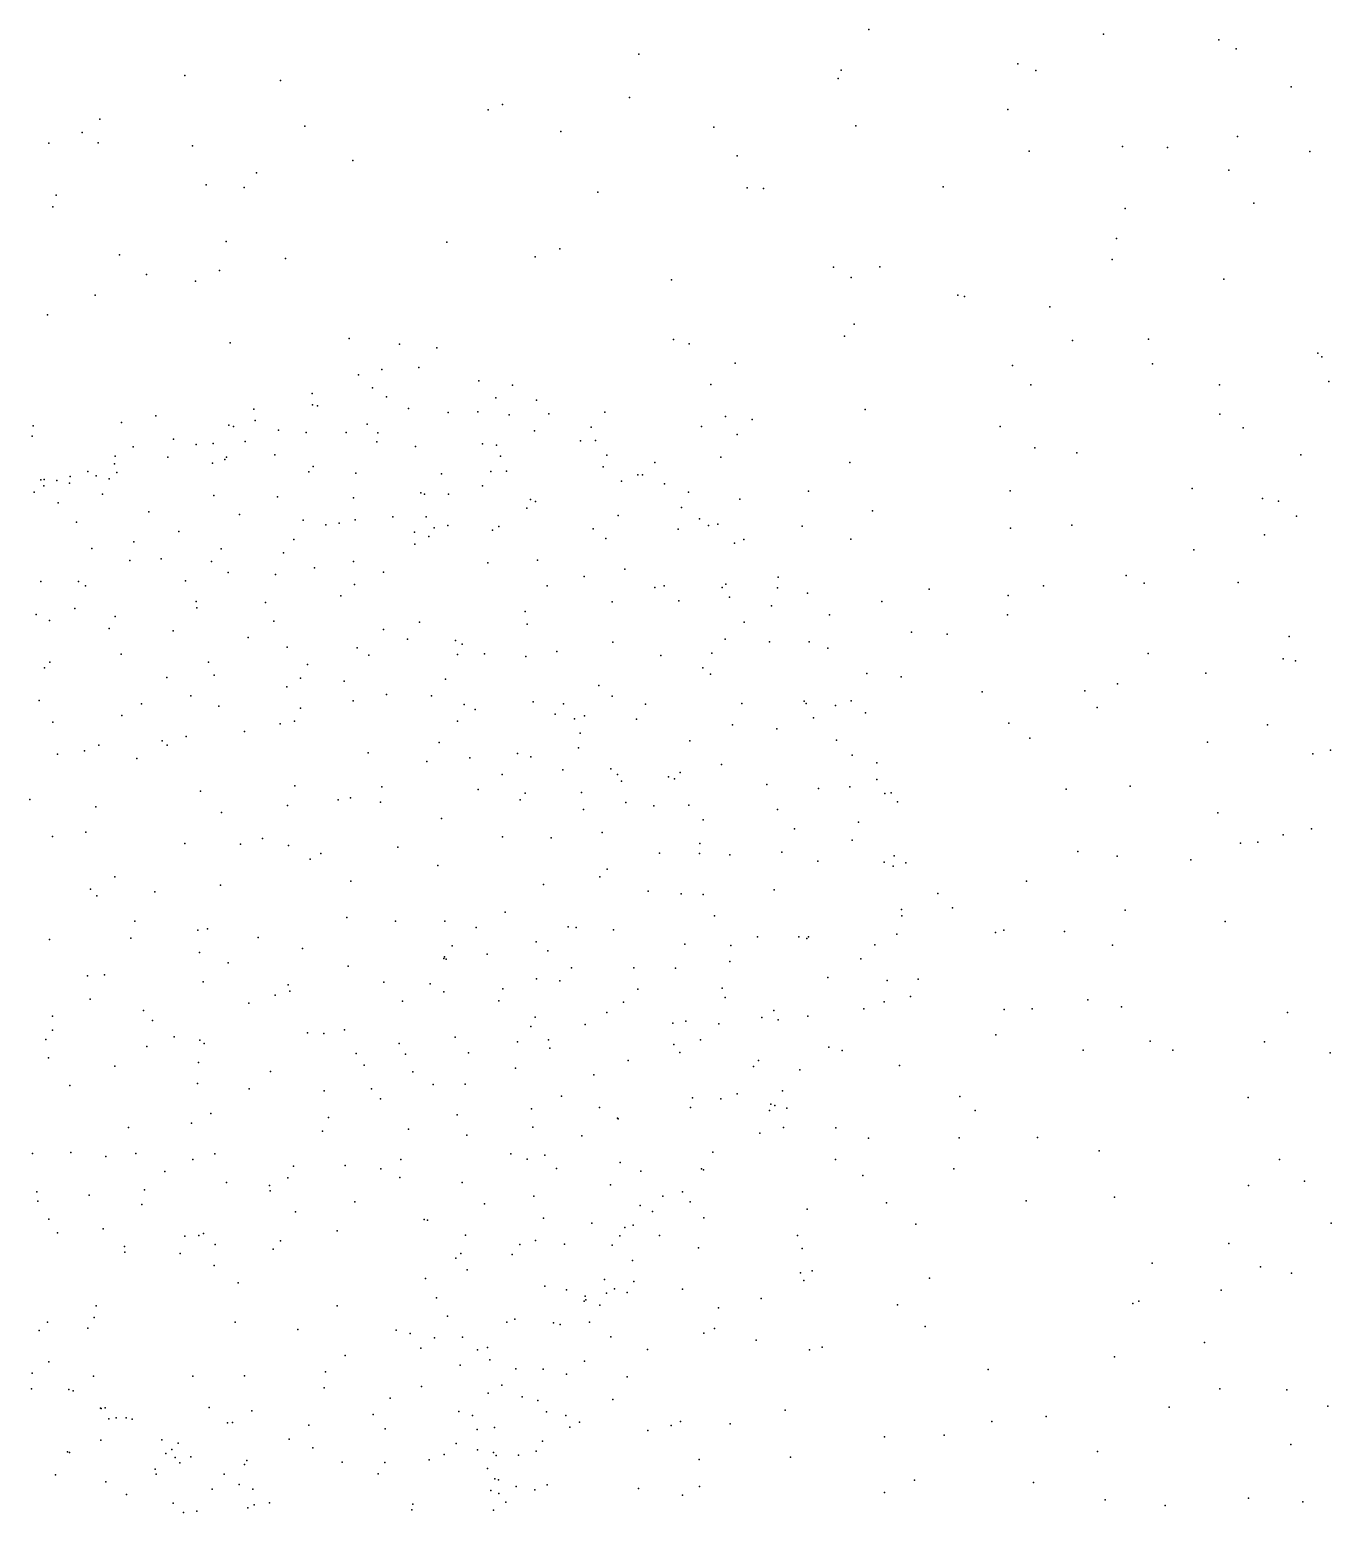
# Model space of a CAD drawing. Header units: metres. Extents: x -23.9 to 23.9, y -27.4 to 27.4.
# Drawn here: x -3.006 to -0.038, y 3.365 to 6.748 of the extents above; entities that cross this region are included whole.
import ezdxf

# ---------------------------------------------------------------- set-up
doc = ezdxf.new("R2010")
doc.units = ezdxf.units.M

msp = doc.modelspace()

# ---------------------------------------------------------------- linework, layer by layer
for p in [(-1.0923, 6.7476, 25.508), (-0.5573, 6.7375, 25.5085), (-0.2943, 6.7242, 2.7604), (-0.2548, 6.7038, -11.9474), (-1.6167, 6.6914, 3.5712), (-0.7527, 6.6699, 20.7185), (-2.6525, 6.6429, 25.2777), (-2.4339, 6.6314, 3.7431), (-1.1623, 6.6361, 20.1933), (-1.156, 6.6554, 3.3152), (-0.712, 6.6545, -25.9882), (-0.13, 6.6173, 25.5618), (-1.9606, 6.5647, 3.6395), (-1.9281, 6.5766, -12.0376), (-1.6383, 6.5932, 25.4412), (-0.776, 6.5652, 3.0715), (-2.8462, 6.5436, 13.8873), (-1.1224, 6.5283, 19.9539), (-2.886, 6.5128, 13.5907), (-2.3787, 6.5272, 25.41), (-1.7949, 6.5156, -25.66), (-1.4457, 6.5254, -11.9948), (-0.2518, 6.5041, 18.9938), (-2.9625, 6.489, 14.191), (-2.8501, 6.4894, 25.3246), (-2.6347, 6.4828, 3.6982), (-1.3925, 6.4599, 25.5461), (-0.7269, 6.4707, -12.0125), (-0.5145, 6.4812, 19.1173), (-0.4117, 6.4788, 25.6291), (-0.0874, 6.4699, 2.2528), (-2.2691, 6.4492, 3.6282), (-0.2718, 6.4271, 2.5538), (-2.6032, 6.3937, 25.4175), (-2.4889, 6.4209, -25.4322), (-2.9452, 6.3697, -25.2249), (-2.5172, 6.3873, -12.1905), (-1.7103, 6.3766, 3.4571), (-1.3699, 6.3868, -25.6786), (-1.3329, 6.3854, 20.1711), (-0.9228, 6.3888, 19.5227), (-2.9528, 6.3437, 13.3664), (-0.508, 6.3394, 20.9189), (-0.2149, 6.3519, 21.0203), (-2.5579, 6.2641, 3.5779), (-2.0551, 6.2627, -12.1304), (-0.5281, 6.2709, 25.7278), (-2.8009, 6.2339, 14.2968), (-2.4224, 6.2255, 25.4453), (-1.8531, 6.2292, -25.4746), (-1.7971, 6.2477, 25.52), (-2.5728, 6.1984, 14.0304), (-1.1729, 6.2057, 25.6857), (-1.0675, 6.2068, 19.6041), (-0.5381, 6.223, 2.7825), (-2.7392, 6.1888, 25.4373), (-2.6279, 6.1739, 13.7182), (-1.5428, 6.1766, 25.6058), (-1.1326, 6.1826, 20.6352), (-0.283, 6.1785, -12.1534), (-2.8566, 6.1422, 14.5183), (-0.8897, 6.1423, 19.3861), (-0.8744, 6.1391, 25.7748), (-2.9651, 6.0969, 14.7419), (-0.6801, 6.115, 20.9696), (-1.1257, 6.0759, 20.886), (-2.5484, 6.033, 14.2536), (-2.2774, 6.043, 3.4269), (-2.1629, 6.0298, 25.5051), (-2.0777, 6.022, 28.2347), (-1.5383, 6.0406, 20.0815), (-1.5019, 6.0307, 3.1809), (-1.148, 6.0483, 3.0114), (-0.628, 6.0386, 18.9946), (-0.4546, 6.0417, 25.8351), (-1.3972, 5.9865, 20.5472), (-0.0692, 6.0094, 1.8896), (-0.0598, 6.0015, 21.1536), (-2.256, 5.9602, 28.2002), (-2.2026, 5.9723, 28.39), (-2.1186, 5.9773, 28.0832), (-0.7654, 5.9814, 2.7995), (-0.4462, 5.9852, 2.5412), (-2.2244, 5.9302, 27.9261), (-1.9815, 5.9463, 28.0018), (-1.9052, 5.9364, 28.1929), (-1.4529, 5.9381, -25.3623), (-0.7235, 5.9373, 25.8728), (-0.2931, 5.9373, 18.8558), (-0.0436, 5.9449, 18.8238), (-2.362, 5.9175, 28.2777), (-2.3611, 5.8919, 28.6011), (-2.3493, 5.8892, 27.8074), (-2.192, 5.9104, 28.5671), (-1.9433, 5.9075, 28.527), (-1.8501, 5.9024, 27.9295), (-2.7963, 5.8516, 13.248), (-2.7184, 5.8664, 25.4777), (-2.495, 5.8816, 27.948), (-2.4914, 5.8557, 28.607), (-2.1422, 5.8833, 27.7823), (-2.0521, 5.8742, 28.6608), (-1.9838, 5.876, 27.7786), (-1.9124, 5.8689, 3.2868), (-1.8224, 5.8711, 27.7828), (-1.6948, 5.8747, 25.6713), (-1.4197, 5.8653, 20.8298), (-1.3584, 5.8581, 19.7219), (-1.1007, 5.8808, 19.4007), (-0.2922, 5.8703, -25.6115), (-2.9999, 5.8204, 25.4723), (-2.9981, 5.8436, 13.0146), (-2.5517, 5.8452, 28.318), (-2.5413, 5.8425, 28.4754), (-2.4383, 5.8337, 25.5048), (-2.3754, 5.829, 27.5828), (-2.2845, 5.8287, -12.2559), (-2.2367, 5.8474, 27.657), (-2.2118, 5.8278, 28.7614), (-1.8552, 5.8323, 28.6358), (-1.7257, 5.8406, 28.4471), (-1.4744, 5.8425, -12.2106), (-1.3931, 5.8245, 3.0256), (-0.7932, 5.8426, 18.9253), (-0.2394, 5.8395, 2.1857), (-2.7703, 5.7961, 14.9358), (-2.6781, 5.8133, 27.9508), (-2.6264, 5.8015, 28.7003), (-2.5874, 5.8039, 27.553), (-2.5147, 5.8079, -24.9213), (-2.214, 5.8073, 14.1337), (-2.1264, 5.797, 27.5108), (-1.9731, 5.8031, 28.8337), (-1.9412, 5.7999, 27.5427), (-1.7503, 5.8094, 27.5962), (-1.7158, 5.8108, 28.1553), (-0.7142, 5.7937, -25.4546), (-2.8127, 5.7573, 28.0926), (-2.8109, 5.7748, 27.6861), (-2.6907, 5.7725, 28.8236), (-2.5892, 5.7588, 27.3789), (-2.5613, 5.7672, 28.8851), (-2.5572, 5.7724, 14.6721), (-2.447, 5.7781, 27.4117), (-2.3596, 5.7515, 14.426), (-1.9326, 5.775, -12.236), (-1.6983, 5.7503, 20.7759), (-1.6901, 5.777, 28.5884), (-1.5803, 5.7601, 28.43), (-1.4297, 5.7723, 25.7705), (-1.1357, 5.7599, 2.8741), (-0.6184, 5.7826, 21.1237), (-0.1079, 5.7778, 25.9565), (-2.9802, 5.7207, 27.4696), (-2.973, 5.7217, -24.6629), (-2.944, 5.7194, 27.3391), (-2.9138, 5.7284, -12.3109), (-2.873, 5.7397, 27.9733), (-2.8544, 5.7297, 28.3845), (-2.8249, 5.723, 28.7667), (-2.8073, 5.7376, 28.6165), (-2.3694, 5.7392, 27.2978), (-2.2625, 5.7362, 28.9756), (-2.0669, 5.7347, 27.3206), (-1.9547, 5.7395, 28.9853), (-1.919, 5.7402, 27.3561), (-1.6565, 5.7179, 28.7192), (-1.6192, 5.7324, 27.8635), (-1.609, 5.732, 27.6386), (-2.9953, 5.6923, 28.018), (-2.9734, 5.7073, 27.8525), (-2.9152, 5.7132, 28.2347), (-2.8402, 5.6883, 27.1857), (-2.5858, 5.6847, 27.0985), (-2.1138, 5.6914, 29.0729), (-2.1055, 5.6879, 27.1677), (-2.0507, 5.6879, 25.6484), (-1.9732, 5.707, 20.9985), (-1.5585, 5.7119, 28.1653), (-1.5035, 5.6929, 21.0579), (-1.2298, 5.6946, 21.0306), (-0.7704, 5.6959, 2.6717), (-0.3552, 5.701, 25.9946), (-2.9407, 5.6681, 28.6774), (-2.441, 5.6817, 27.107), (-2.2673, 5.6796, 27.1216), (-1.872, 5.6562, 29.0848), (-1.8637, 5.6755, 20.1616), (-1.8527, 5.6712, 27.2336), (-1.5197, 5.6577, 27.938), (-1.3866, 5.6764, 19.5036), (-1.0844, 5.6501, 19.0523), (-0.1954, 5.6779, -12.3888), (-0.1584, 5.6718, 18.6194), (-2.8994, 5.6243, 26.957), (-2.7339, 5.6474, 15.2157), (-2.5274, 5.642, 29.0564), (-2.3823, 5.629, 21.0696), (-2.3303, 5.6181, 26.922), (-2.3001, 5.6222, 3.2203), (-2.2635, 5.6297, 29.1049), (-2.1778, 5.6363, -24.89), (-2.1022, 5.6362, 20.6124), (-2.0527, 5.6162, 3.1813), (-1.9364, 5.6145, 27.0981), (-1.6643, 5.6392, 27.3864), (-1.4787, 5.6315, 27.7418), (-1.4585, 5.6165, 28.5149), (-1.4366, 5.6194, 28.051), (-1.2448, 5.6148, 25.8688), (-0.6294, 5.6172, 26.0077), (-0.1173, 5.6381, 1.8106), (-2.666, 5.6026, 26.8285), (-2.4035, 5.5845, 14.8091), (-2.1287, 5.6015, 14.334), (-2.0955, 5.5915, 29.1621), (-2.0834, 5.611, 27.0159), (-1.9507, 5.6058, 21.234), (-1.7209, 5.609, 28.8955), (-1.6925, 5.5868, 19.7962), (-1.5277, 5.6084, 27.4942), (-1.3773, 5.5845, 28.284), (-1.134, 5.5854, -25.1669), (-0.7695, 5.6108, 18.6896), (-0.1905, 5.5956, -25.4425), (-2.8642, 5.5643, 26.7138), (-2.7683, 5.5793, 3.2779), (-2.5692, 5.563, -24.691), (-2.4272, 5.5544, 13.4914), (-2.1277, 5.5743, 20.3095), (-1.3987, 5.5761, 27.6103), (-0.3513, 5.5611, 2.183), (-2.7776, 5.5366, 26.6058), (-2.7062, 5.5407, 29.0678), (-2.5915, 5.5346, 13.269), (-2.3566, 5.5203, 25.631), (-2.2677, 5.5348, 21.3678), (-1.9615, 5.5312, 29.184), (-1.8481, 5.5376, 25.7485), (-1.6486, 5.5169, 3.0064), (-2.9802, 5.489, 21.3473), (-2.8942, 5.489, 26.4405), (-2.6509, 5.4905, 21.4271), (-2.5537, 5.5097, 26.6209), (-2.4452, 5.5048, 29.1871), (-2.2652, 5.4816, 29.233), (-2.1992, 5.5101, 26.7755), (-1.8261, 5.4791, 27.0717), (-1.742, 5.5001, 27.1761), (-1.5593, 5.4793, -24.9605), (-1.419, 5.483, 27.4841), (-1.2996, 5.4987, 27.7169), (-0.5057, 5.5022, 18.5348), (-0.4652, 5.4848, 21.3133), (-0.2507, 5.4863, 18.4829), (-2.8784, 5.4789, 28.9851), (-2.2963, 5.4561, 26.6316), (-1.5809, 5.4751, 28.7652), (-1.4273, 5.4748, 21.2546), (-1.4103, 5.4531, 28.532), (-1.3012, 5.4746, 28.1933), (-1.2321, 5.4621, 2.784), (-0.955, 5.4715, 2.6569), (-0.775, 5.4565, -12.4078), (-0.6947, 5.4788, 2.4933), (-2.9914, 5.4134, 28.929), (-2.9033, 5.4273, 25.5299), (-2.6265, 5.4429, 26.4634), (-2.6251, 5.4285, 29.1725), (-2.4684, 5.4408, 26.5281), (-1.8762, 5.4201, 29.1637), (-1.6779, 5.4422, 28.9106), (-1.5261, 5.445, 27.3405), (-1.3147, 5.4333, 28.3493), (-1.1825, 5.4127, 27.6798), (-1.0629, 5.4433, 18.7306), (-0.7764, 5.4128, -25.1285), (-2.9605, 5.3999, 26.3609), (-2.8245, 5.3817, 20.9508), (-2.8112, 5.409, 26.3191), (-2.4491, 5.3986, 29.2786), (-2.1993, 5.3796, 13.6485), (-2.1171, 5.3962, 14.7665), (-1.8715, 5.3914, 3.0624), (-1.3771, 5.3958, 25.8933), (-2.6787, 5.3761, 20.6514), (-2.5076, 5.361, 26.3606), (-2.1442, 5.357, 20.0978), (-2.0348, 5.3542, 25.7588), (-2.0197, 5.3462, 29.2682), (-1.6761, 5.3505, 19.4397), (-1.4202, 5.3574, 27.3634), (-1.3188, 5.3515, 28.4544), (-1.229, 5.3513, 27.5497), (-0.9955, 5.3731, 21.2655), (-0.9138, 5.369, 18.5339), (-0.1341, 5.3632, 26.1518), (-2.797, 5.3232, 3.2254), (-2.4186, 5.3392, 20.3347), (-2.2595, 5.3373, 15.1409), (-2.2327, 5.3209, 26.5266), (-2.0302, 5.3224, 13.822), (-1.9686, 5.3238, 26.7808), (-1.8748, 5.318, 19.7085), (-1.8038, 5.3291, 26.9514), (-1.5669, 5.3202, 28.8109), (-1.4504, 5.3251, 19.0947), (-1.1859, 5.3364, 27.9905), (-0.4558, 5.3249, 2.1488), (-0.1478, 5.3127, 21.4749), (-2.9718, 5.2916, 15.7836), (-2.9599, 5.3048, 29.0134), (-2.5979, 5.305, -24.4718), (-2.3728, 5.2998, 29.3751), (-1.4712, 5.2917, 28.7009), (-1.4539, 5.2775, 27.2536), (-1.0969, 5.2791, -12.3972), (-0.3245, 5.2796, -12.5521), (-0.1196, 5.3075, 1.6496), (-2.6934, 5.2696, 15.6283), (-2.5852, 5.2748, 29.27), (-2.4195, 5.2489, 3.1389), (-2.3884, 5.2681, 25.7013), (-2.2885, 5.2613, 26.4147), (-2.0576, 5.2663, 14.968), (-1.7084, 5.2519, 2.9182), (-1.0189, 5.2714, -24.9452), (-0.526, 5.2553, 26.1666), (-2.9846, 5.2173, 21.8351), (-2.7512, 5.2094, 29.193), (-2.6382, 5.2283, 20.4329), (-2.2683, 5.2165, 29.4206), (-2.1921, 5.2314, -12.3085), (-2.0896, 5.2277, 3.0731), (-2.0151, 5.2086, 29.3094), (-1.8579, 5.2146, 29.2052), (-1.7891, 5.2095, -24.6563), (-1.6778, 5.2276, 21.5465), (-1.6016, 5.2093, 28.8886), (-1.3819, 5.2109, -24.7934), (-1.2404, 5.2158, 18.6523), (-1.2357, 5.2103, 2.6709), (-1.1328, 5.2165, 27.6268), (-0.834, 5.2372, 2.4921), (-0.6, 5.2393, 18.3489), (-2.7957, 5.1828, 26.2214), (-2.5745, 5.2047, 26.1636), (-2.3882, 5.1999, 21.7184), (-1.9902, 5.197, 26.6385), (-1.8077, 5.186, 14.1808), (-1.7635, 5.1752, 25.86), (-1.7409, 5.1825, 29.07), (-1.6221, 5.1747, 27.0035), (-1.2184, 5.1779, 27.5089), (-1.1688, 5.2058, 28.2138), (-1.1005, 5.1892, 27.8084), (-0.572, 5.2012, 21.4365), (-2.9531, 5.1677, 29.0817), (-2.5161, 5.1467, 29.3744), (-2.4345, 5.164, 15.5637), (-2.402, 5.1699, 20.1493), (-2.0304, 5.1699, 21.6746), (-1.751, 5.1431, 26.8336), (-1.4034, 5.162, 21.5543), (-1.3024, 5.1529, 28.5345), (-0.7733, 5.1656, 26.126), (-0.1835, 5.1615, 18.2138), (-2.8479, 5.1154, 29.1742), (-2.704, 5.1253, 21.8447), (-2.6922, 5.1157, 26.162), (-2.6488, 5.135, 29.2939), (-2.072, 5.1219, 26.4849), (-1.7543, 5.1093, 14.8246), (-1.5008, 5.1255, 28.7895), (-1.1664, 5.1271, 18.4257), (-0.7253, 5.1311, -12.4891), (-0.3206, 5.1227, 1.8837), (-2.9427, 5.0953, 3.2145), (-2.8809, 5.1022, 20.5372), (-2.7614, 5.0854, 15.8442), (-2.234, 5.0978, 26.3049), (-2.1001, 5.078, 13.5606), (-2.0021, 5.0864, 15.2919), (-1.8933, 5.0966, 19.4347), (-1.8634, 5.089, 26.6778), (-1.1305, 5.0923, 28.3021), (-1.0743, 5.0751, 28.0016), (-0.0806, 5.0958, 1.4557), (-0.0398, 5.1041, 26.273), (-1.9283, 5.0485, 29.3089), (-1.79, 5.0595, 29.1693), (-1.6811, 5.0613, 14.5204), (-1.6655, 5.0482, 29.0182), (-1.5491, 5.043, 2.7486), (-1.5227, 5.0535, 18.8099), (-1.4282, 5.0717, 27.2165), (-2.6162, 5.0103, 3.1214), (-2.4013, 5.0226, 29.3738), (-2.2031, 5.0207, 29.3404), (-1.9831, 5.0145, 26.5071), (-1.876, 5.0063, 2.9124), (-1.7479, 5.0074, 26.7989), (-1.6567, 5.0336, -12.3395), (-1.5354, 5.0387, 25.9418), (-1.3249, 5.0254, 28.6023), (-1.2075, 5.0167, 28.4593), (-1.136, 5.0202, 2.5369), (-1.0745, 5.037, 27.8639), (-1.0419, 5.0066, 27.7047), (-0.6428, 5.0154, 18.1812), (-0.4968, 5.0223, -24.8914), (-3.0059, 4.9917, 29.1295), (-2.8549, 4.9751, 29.235), (-2.4179, 4.9777, -12.3061), (-2.3028, 4.9904, 19.8668), (-2.2744, 4.9953, -24.3535), (-2.2061, 4.9856, 26.2206), (-1.8873, 4.991, 13.7466), (-1.647, 4.9844, 26.9184), (-1.5825, 4.9768, -24.5269), (-1.503, 4.9784, 27.0965), (-1.0562, 5.0051, 28.1671), (-1.0269, 4.9859, 18.2573), (-2.5685, 4.9616, 21.9856), (-2.0673, 4.9484, 26.3832), (-1.7433, 4.9689, 19.0177), (-1.4703, 4.9449, 28.7819), (-1.3006, 4.9686, 27.3467), (-1.1161, 4.9395, 28.3699), (-0.2968, 4.9613, 21.6238), (-2.9536, 4.9071, 20.381), (-2.8777, 4.9167, 26.1384), (-1.9278, 4.9063, -24.3727), (-1.817, 4.9041, 29.0954), (-1.7006, 4.9164, 15.1817), (-1.2621, 4.9248, 26.0282), (-0.1482, 4.9113, -24.9956), (-0.0831, 4.9245, 18.0892), (-2.6518, 4.8909, 13.1013), (-2.5253, 4.8895, 29.3252), (-2.4752, 4.9023, 25.7675), (-2.4161, 4.8864, 26.084), (-2.1665, 4.8825, 19.5814), (-1.4778, 4.8912, 18.5189), (-1.2909, 4.8711, 18.2344), (-1.1305, 4.8989, 27.5394), (-0.6161, 4.8728, 2.0413), (-0.2453, 4.892, 1.664), (-0.2057, 4.8939, 26.3454), (-2.3664, 4.8554, 29.2869), (-2.342, 4.8687, 22.0147), (-2.0754, 4.8408, 29.2088), (-1.57, 4.8692, 26.9819), (-1.4789, 4.868, 21.8345), (-1.4092, 4.8656, 28.6872), (-1.2086, 4.8508, 27.4281), (-1.0578, 4.8484, 28.2789), (-1.0374, 4.8391, 27.9354), (-1.0352, 4.8634, 28.1426), (-1.0083, 4.8469, 27.7585), (-0.5263, 4.8622, 26.3326), (-0.3585, 4.8537, -12.6972), (-2.8118, 4.8149, 25.5698), (-2.2739, 4.8052, 26.115), (-1.7062, 4.8151, 15.4256), (-1.6892, 4.8325, 28.9265), (-0.7333, 4.8056, -24.6489), (-2.8669, 4.7873, 29.2433), (-2.8528, 4.7719, 22.283), (-2.7209, 4.7811, 26.0478), (-2.5706, 4.7963, 16.0009), (-1.8341, 4.7976, 29.0016), (-1.5955, 4.7825, 14.0827), (-1.5205, 4.776, 14.3467), (-1.4702, 4.7745, 27.0796), (-1.3084, 4.7856, 27.2849), (-0.9354, 4.7772, 26.1825), (-1.0184, 4.7405, 28.0931), (-0.9019, 4.7442, 18.0319), (-0.5084, 4.7389, 1.8467), (-2.7658, 4.7137, 3.1061), (-2.2828, 4.7223, 29.2085), (-2.1717, 4.7143, 26.1588), (-2.059, 4.7143, 29.0713), (-1.922, 4.7344, 15.6435), (-1.7785, 4.7012, 26.6687), (-1.4446, 4.7263, 28.6342), (-1.0173, 4.7263, 27.6317), (-0.2799, 4.7131, 17.9315), (-2.9605, 4.6722, 26.0681), (-2.7753, 4.6753, 29.2198), (-2.6228, 4.6936, 19.8633), (-2.6007, 4.6967, 25.9877), (-2.4847, 4.6765, 29.2193), (-1.9877, 4.6997, 19.0425), (-1.7601, 4.6993, 13.7507), (-1.6745, 4.6944, -12.3977), (-1.3468, 4.6781, 18.0945), (-1.2521, 4.678, 2.442), (-1.2341, 4.6743, -24.3865), (-1.2299, 4.6784, 27.3525), (-1.029, 4.6843, 2.3331), (-0.8036, 4.6884, 2.1258), (-0.7848, 4.6937, 21.8577), (-0.6466, 4.6901, 17.8859), (-2.6188, 4.6428, 29.2249), (-2.3842, 4.6513, 19.5905), (-2.0427, 4.6574, 26.3054), (-1.9626, 4.6391, 28.9333), (-1.8511, 4.6665, 18.7768), (-1.8246, 4.6462, 28.8426), (-1.5118, 4.6618, 22.0104), (-1.4076, 4.6586, 27.1301), (-1.0789, 4.6598, 28.2447), (-0.5367, 4.6595, 21.8427), (-2.553, 4.619, -24.0753), (-2.2798, 4.611, 26.0429), (-2.0613, 4.6292, -24.1781), (-2.0602, 4.6324, 22.1888), (-2.0563, 4.6275, 13.5095), (-1.7703, 4.6077, 2.6969), (-1.6284, 4.6072, 28.6544), (-1.5333, 4.6069, 27.0052), (-1.4097, 4.6222, 14.9249), (-1.1108, 4.628, 21.9686), (-2.8739, 4.589, 29.1776), (-2.8352, 4.5917, 16.2441), (-2.6106, 4.5755, 13.084), (-2.4165, 4.5689, 25.9551), (-2.1983, 4.5746, 29.0218), (-2.093, 4.5707, 26.2055), (-1.8502, 4.5824, 26.5281), (-1.797, 4.5779, 22.1612), (-1.1863, 4.5858, 28.2971), (-1.0508, 4.5786, 27.5967), (-0.9801, 4.5818, 27.8548), (-2.8678, 4.5361, 25.4493), (-2.4461, 4.5449, 2.9849), (-2.4128, 4.5543, 16.1441), (-2.0613, 4.5526, 28.9108), (-1.9365, 4.5321, 26.3953), (-1.927, 4.5596, 28.8304), (-1.6195, 4.559, 18.2559), (-1.4269, 4.5611, 15.3132), (-1.4202, 4.54, 28.429), (-0.9975, 4.5424, 28.0501), (-0.5935, 4.5349, -24.5046), (-2.7462, 4.5104, 25.9569), (-2.5064, 4.5272, 25.5739), (-2.1558, 4.5313, 25.7547), (-1.6896, 4.5059, -24.1844), (-1.6517, 4.5296, 26.8711), (-1.3092, 4.51, 14.5468), (-1.104, 4.514, 28.1625), (-1.0578, 4.5303, 17.8621), (-0.7844, 4.5127, 26.3346), (-0.7204, 4.5138, 1.9675), (-0.5165, 4.5185, 26.4492), (-0.1382, 4.5058, -24.746), (-2.9539, 4.4655, 29.126), (-2.9535, 4.4975, 12.9847), (-2.7261, 4.4875, 29.1657), (-2.2878, 4.4664, 13.3012), (-1.8635, 4.4736, 25.9329), (-1.853, 4.4952, 15.8414), (-1.7393, 4.4786, 26.6603), (-1.5394, 4.4811, 28.4604), (-1.5101, 4.4861, 13.9968), (-1.4348, 4.4797, 27.1856), (-1.3365, 4.4941, 22.1184), (-1.2992, 4.4891, 26.1216), (-1.232, 4.4972, -12.5238), (-2.969, 4.4444, 3.1564), (-2.6761, 4.45, 3.0439), (-2.618, 4.4423, 25.9007), (-2.608, 4.4349, 29.1221), (-2.3721, 4.4594, 29.0193), (-2.3355, 4.4576, 19.2708), (-2.1638, 4.4351, 22.4495), (-2.0361, 4.4495, 2.7793), (-1.8939, 4.4385, 22.3537), (-1.8232, 4.4435, 18.4258), (-1.537, 4.4329, 27.0863), (-1.4763, 4.4435, 2.4722), (-0.8029, 4.4544, 22.0583), (-0.4509, 4.4401, 21.9496), (-0.1901, 4.4384, 21.7885), (-2.9633, 4.4021, 25.9718), (-2.7385, 4.4283, 22.6269), (-2.2614, 4.4125, 28.9002), (-2.149, 4.4104, 26.0764), (-2.005, 4.4138, 26.259), (-1.8201, 4.4244, 13.6528), (-1.5234, 4.4147, 22.2546), (-1.1841, 4.4265, 27.512), (-1.1534, 4.4192, 28.0091), (-0.6038, 4.42, 17.6905), (-0.3993, 4.4198, 1.649), (-0.0406, 4.4133, 26.5649), (-2.812, 4.3834, -24.0496), (-2.6206, 4.3915, 19.5457), (-2.4567, 4.3709, 25.8568), (-2.2434, 4.3857, -24.0287), (-2.1323, 4.3705, 16.1487), (-1.8983, 4.379, 26.385), (-1.7199, 4.3633, 26.7308), (-1.6412, 4.3961, 26.042), (-1.3557, 4.3825, 14.2823), (-1.3438, 4.3961, 28.2265), (-1.2502, 4.3751, 2.3532), (-1.0228, 4.3847, 17.6438), (-2.9146, 4.3395, 29.0905), (-2.6234, 4.3434, 16.2969), (-2.5051, 4.3317, 22.6841), (-2.2262, 4.3316, 25.9929), (-2.0861, 4.3412, 28.7149), (-2.0128, 4.3423, 18.5927), (-2.3345, 4.3269, 25.9101), (-2.2062, 4.3084, 18.8578), (-1.7936, 4.3152, 26.5547), (-1.495, 4.3114, 28.2565), (-1.4304, 4.309, 27.275), (-1.3925, 4.3201, 15.3151), (-1.316, 4.2962, 27.6603), (-1.2895, 4.3269, 27.8533), (-0.8854, 4.3143, -24.2512), (-0.2275, 4.3118, 17.6964), (-2.5928, 4.2751, 28.9779), (-2.3242, 4.2665, -12.3495), (-2.0314, 4.2724, 26.1687), (-1.8617, 4.286, 28.5097), (-1.7064, 4.2892, 2.5736), (-1.666, 4.2643, 26.885), (-1.6642, 4.2628, 28.3364), (-1.4992, 4.2893, 17.7406), (-1.3188, 4.2823, 28.0139), (-1.3067, 4.2939, 27.4878), (-1.2797, 4.2878, 17.6331), (-0.85, 4.2824, 2.0412), (-2.7805, 4.2431, 25.8694), (-2.637, 4.2532, 25.4101), (-2.338, 4.235, 28.7722), (-2.1425, 4.2392, 13.3701), (-1.8587, 4.2441, 26.4042), (-1.3408, 4.2302, 26.1674), (-1.2873, 4.2435, 15.0936), (-1.168, 4.2425, 22.3303), (-2.0089, 4.2259, 28.5492), (-1.7468, 4.2243, 26.6892), (-1.0937, 4.2192, 26.296), (-0.8864, 4.2201, 17.5131), (-0.7078, 4.2208, 22.1957), (-2.9998, 4.184, 22.7701), (-2.912, 4.1864, 19.6107), (-2.8324, 4.1773, -12.3125), (-2.7636, 4.1844, 28.998), (-2.6336, 4.1703, 28.8993), (-2.584, 4.1836, 22.8803), (-2.1593, 4.1702, 28.5911), (-1.9085, 4.1834, 26.2947), (-1.8713, 4.1715, -23.9955), (-1.8316, 4.1803, 18.1024), (-1.6594, 4.1635, 15.998), (-1.4484, 4.1873, 27.8132), (-1.1683, 4.1702, 14.7124), (-0.5671, 4.19, 17.556), (-0.1566, 4.1706, 26.6618), (-2.6979, 4.1427, 25.813), (-2.4176, 4.1289, 2.9104), (-2.4044, 4.1554, 25.8022), (-2.2866, 4.1564, 25.891), (-2.205, 4.1487, 22.791), (-2.162, 4.1291, 25.9757), (-1.8044, 4.1499, 28.3298), (-1.6125, 4.1438, 27.0423), (-1.4742, 4.1494, 28.0512), (-1.4695, 4.1471, 27.4643), (-1.106, 4.1341, 2.2599), (-0.8987, 4.1488, -12.7027), (-2.9894, 4.0967, 25.8711), (-2.7443, 4.1011, 19.3609), (-2.557, 4.1181, -24.0433), (-2.4594, 4.1112, 18.9954), (-2.4572, 4.0992, 28.7134), (-2.0201, 4.1179, 25.7225), (-1.6816, 4.1129, 28.1993), (-1.5177, 4.0965, 27.3407), (-0.227, 4.1112, 1.4225), (-0.0995, 4.1211, -13.0367), (-2.987, 4.0752, 29.0071), (-2.8702, 4.0887, 12.9978), (-2.7501, 4.0677, 28.8721), (-2.2644, 4.074, 28.563), (-1.969, 4.069, 26.1704), (-1.8564, 4.087, 2.6309), (-1.6136, 4.0655, 13.8224), (-1.5622, 4.0864, 27.8253), (-1.5, 4.0735, 2.4515), (-1.0521, 4.0717, 22.4822), (-0.7341, 4.0761, 1.8911), (-0.5321, 4.0846, -24.279), (-2.9625, 4.0343, -24.0345), (-2.4, 4.051, 25.4052), (-2.1068, 4.0335, 2.7513), (-2.0988, 4.0321, 18.3314), (-1.8346, 4.0364, 13.5686), (-1.724, 4.025, 17.7788), (-1.5862, 4.0518, 27.6093), (-1.4685, 4.0372, 26.0417), (-1.2332, 4.0569, 17.3459), (-0.0381, 4.025, 21.905), (-2.9427, 4.0032, 22.9248), (-2.8383, 4.0122, 25.3509), (-2.6523, 3.9953, 13.0572), (-2.6204, 3.9972, 25.7259), (-2.6093, 4.0014, 28.7142), (-2.3048, 4.0073, 22.9866), (-2.0121, 3.9977, 28.3225), (-1.6601, 3.9962, 27.7797), (-1.6487, 4.0151, 27.9215), (-1.6296, 4.0209, 28.0543), (-1.5697, 3.9968, 17.524), (-1.2553, 3.9968, 14.8619), (-0.9852, 4.0232, 26.4072), (-2.7897, 3.9718, 25.7531), (-2.7893, 3.9587, 3.0362), (-2.5831, 3.9765, 23.0799), (-2.4504, 3.9662, 28.5757), (-2.4343, 3.9851, 25.6917), (-1.888, 3.9768, 28.2197), (-1.8529, 3.9857, 26.4674), (-1.7867, 3.9771, 26.6355), (-1.6775, 3.9752, 26.9384), (-1.4811, 3.9692, 15.5153), (-1.2446, 3.9673, 14.5776), (-0.2717, 3.9785, 17.5508), (-2.6624, 3.9558, 19.1094), (-2.5854, 3.9285, 16.3145), (-2.0339, 3.9451, 16.2567), (-2.023, 3.9558, 22.9495), (-1.9056, 3.9533, 26.3409), (-1.6313, 3.9402, 27.3612), (-0.4464, 3.9342, 1.594), (-0.1993, 3.9256, -24.3562), (-2.1037, 3.8988, 13.3358), (-2.0082, 3.9185, 26.0896), (-1.695, 3.897, 25.8796), (-1.6287, 3.8923, -23.9254), (-1.2487, 3.912, -12.604), (-1.2408, 3.8943, 26.1827), (-1.2216, 3.9166, 22.7097), (-0.9542, 3.8996, 2.0667), (-0.1291, 3.911, 26.7761), (-2.5308, 3.8892, 18.806), (-1.8311, 3.8812, 28.0807), (-1.7821, 3.8727, 27.7738), (-1.7391, 3.8586, 26.8625), (-1.6911, 3.8655, 13.6877), (-1.6723, 3.8756, 27.0347), (-1.6438, 3.8669, 27.2456), (-1.5175, 3.8745, 14.0044), (-0.289, 3.8724, 22.1744), (-2.8542, 3.8366, 28.9212), (-2.3046, 3.8369, 25.6738), (-2.0785, 3.8549, 25.9476), (-1.7416, 3.8473, 27.577), (-1.7377, 3.8501, -12.4744), (-1.7062, 3.8381, 2.5339), (-1.4356, 3.8318, 2.3981), (-1.338, 3.8534, 14.3605), (-1.027, 3.8389, 17.331), (-0.4909, 3.8417, 26.6815), (-0.4769, 3.8475, 17.4718), (-2.9656, 3.7992, -12.3326), (-2.859, 3.8098, 12.9937), (-2.537, 3.7992, 28.6331), (-2.0534, 3.8133, 28.1913), (-1.9181, 3.7996, 25.6584), (-1.8998, 3.8059, 26.4576), (-1.8116, 3.798, 16.0099), (-1.7962, 3.7939, 23.0518), (-1.7296, 3.7992, 27.432), (-0.9642, 3.7898, -12.7564), (-2.9845, 3.7802, 16.2432), (-2.873, 3.7858, 25.6216), (-2.3942, 3.7828, 25.5134), (-2.17, 3.7811, 28.2976), (-2.1385, 3.7738, 18.1972), (-2.083, 3.7633, 25.4168), (-2.0188, 3.7654, 26.159), (-1.6812, 3.7662, 27.1669), (-1.4687, 3.7743, 22.9521), (-1.4448, 3.7848, 15.3572), (-1.3492, 3.7586, 14.8521), (-2.2867, 3.7229, 25.568), (-2.114, 3.7399, 25.7851), (-1.9847, 3.736, 17.9989), (-1.9622, 3.7413, 26.3367), (-1.5976, 3.7369, 15.7355), (-1.2275, 3.7361, 2.2856), (-1.1989, 3.742, 22.887), (-0.5322, 3.7204, 22.3823), (-0.327, 3.7526, -13.0432), (-2.9619, 3.7092, 25.2849), (-2.0247, 3.7009, 25.9888), (-1.9569, 3.7132, 28.0689), (-1.8973, 3.6928, 27.8323), (-1.8351, 3.692, 27.6064), (-1.741, 3.7107, 27.2779), (-0.8202, 3.691, 22.6619), (-3.0002, 3.6827, 14.1818), (-2.8601, 3.6761, 25.5263), (-2.6341, 3.6765, 13.0541), (-2.516, 3.6766, -24.012), (-2.3317, 3.6858, 25.3213), (-1.929, 3.6554, 26.4999), (-1.7821, 3.6804, 26.889), (-1.6436, 3.6744, 17.5594), (-3.0019, 3.6471, 13.6789), (-2.9169, 3.6459, 13.7937), (-2.9069, 3.6423, 14.0444), (-2.3343, 3.6498, 25.4337), (-2.1838, 3.626, 25.5779), (-2.1126, 3.6522, 13.2825), (-1.9609, 3.6373, 27.9517), (-1.8833, 3.6292, 26.6488), (-1.8475, 3.6204, 17.819), (-1.6763, 3.6228, 25.8293), (-0.2926, 3.6472, 26.8313), (-0.1393, 3.6448, 1.1802), (-2.8446, 3.6034, 14.267), (-2.8426, 3.6023, 28.9034), (-2.8334, 3.6036, 13.9339), (-2.5966, 3.6048, 2.9246), (-2.4992, 3.5973, 25.3557), (-2.2227, 3.5886, 16.0951), (-2.0274, 3.5958, -23.9591), (-1.9966, 3.5865, 26.0866), (-1.8272, 3.595, 27.358), (-1.7833, 3.5862, 27.165), (-1.2835, 3.5988, 17.3726), (-0.4075, 3.6054, 17.4831), (-0.0463, 3.6074, 17.6331), (-2.8252, 3.5791, 14.6168), (-2.8087, 3.5809, 14.406), (-2.7861, 3.5814, 25.426), (-2.7719, 3.5783, 23.3038), (-2.5549, 3.57, 23.4915), (-2.5434, 3.5707, 28.6036), (-2.3696, 3.5645, 13.1263), (-2.195, 3.5563, 23.4521), (-1.9858, 3.5547, 25.8118), (-1.9458, 3.5593, 27.7424), (-1.7742, 3.5599, 27.0103), (-1.7525, 3.571, 2.5335), (-1.5964, 3.552, 23.2356), (-1.5435, 3.5634, 13.9675), (-1.522, 3.5728, 15.4826), (-1.4085, 3.5677, 14.7087), (-0.8125, 3.5728, 17.3302), (-0.6884, 3.5841, -12.924), (-2.8438, 3.5299, 14.756), (-2.7045, 3.5307, 14.0045), (-2.6674, 3.5235, 28.7408), (-2.4144, 3.5321, 28.453), (-2.0332, 3.5226, 27.9848), (-1.8364, 3.5278, 26.8629), (-1.0568, 3.5377, 22.9783), (-0.9209, 3.5417, 26.3727), (-0.1305, 3.5206, -13.1822), (-2.9197, 3.5033, 25.399), (-2.9154, 3.502, 25.1069), (-2.6954, 3.4994, 14.6231), (-2.6815, 3.509, 14.4765), (-2.6743, 3.4907, 16.016), (-2.6388, 3.4919, 14.1322), (-2.3604, 3.5124, -12.4254), (-2.0948, 3.485, 25.2983), (-2.0605, 3.4978, 25.6483), (-1.9849, 3.5083, 26.3679), (-1.9483, 3.5021, 26.5719), (-1.9426, 3.4951, 23.4237), (-1.8915, 3.4958, 26.7357), (-1.8508, 3.5051, 27.2491), (-1.4792, 3.4863, 15.0316), (-1.271, 3.4914, 23.1801), (-0.5709, 3.504, 26.6484), (-2.9472, 3.4509, 28.9892), (-2.7197, 3.4641, 23.6466), (-2.7175, 3.4526, 13.5468), (-2.6632, 3.4785, 13.6674), (-2.5625, 3.4524, 13.9806), (-2.516, 3.4745, 25.2578), (-2.5109, 3.4834, 18.6438), (-2.2935, 3.4801, 25.2924), (-2.2113, 3.4536, 28.2075), (-2.1964, 3.4793, 25.4272), (-1.962, 3.4658, 27.5993), (-2.8321, 3.4354, 25.3172), (-2.5898, 3.4187, 14.6953), (-2.5279, 3.4288, 14.2119), (-2.4971, 3.4186, 13.8554), (-1.9456, 3.4418, 2.6187), (-1.9371, 3.4396, 27.4421), (-1.8968, 3.4241, 13.4054), (-1.8541, 3.4169, 15.6253), (-1.826, 3.4281, 26.9784), (-1.6175, 3.4197, -23.9103), (-1.4784, 3.4242, 2.3836), (-0.9884, 3.4387, -23.8728), (-0.7171, 3.4335, 22.7803), (-2.785, 3.4059, 14.8773), (-2.679, 3.3864, 18.8385), (-2.4942, 3.3826, 14.6039), (-2.4589, 3.3869, 14.4042), (-2.1322, 3.3841, 24.065), (-1.9541, 3.4157, 26.2166), (-1.9362, 3.4082, 25.755), (-1.9199, 3.389, 27.2606), (-1.5171, 3.4046, 17.6133), (-1.057, 3.411, 17.3374), (-0.5539, 3.3944, -23.9713), (-0.2271, 3.3976, 17.5909), (-0.1032, 3.3896, 22.3043), (-2.6552, 3.3655, 14.858), (-2.625, 3.3683, 25.202), (-2.5082, 3.3756, 13.7302), (-2.1347, 3.371, 28.05), (-1.9485, 3.3708, 26.4089), (-0.4173, 3.3814, 1.4543)]:
    msp.add_point(p)

doc.saveas('drawing.dxf')
